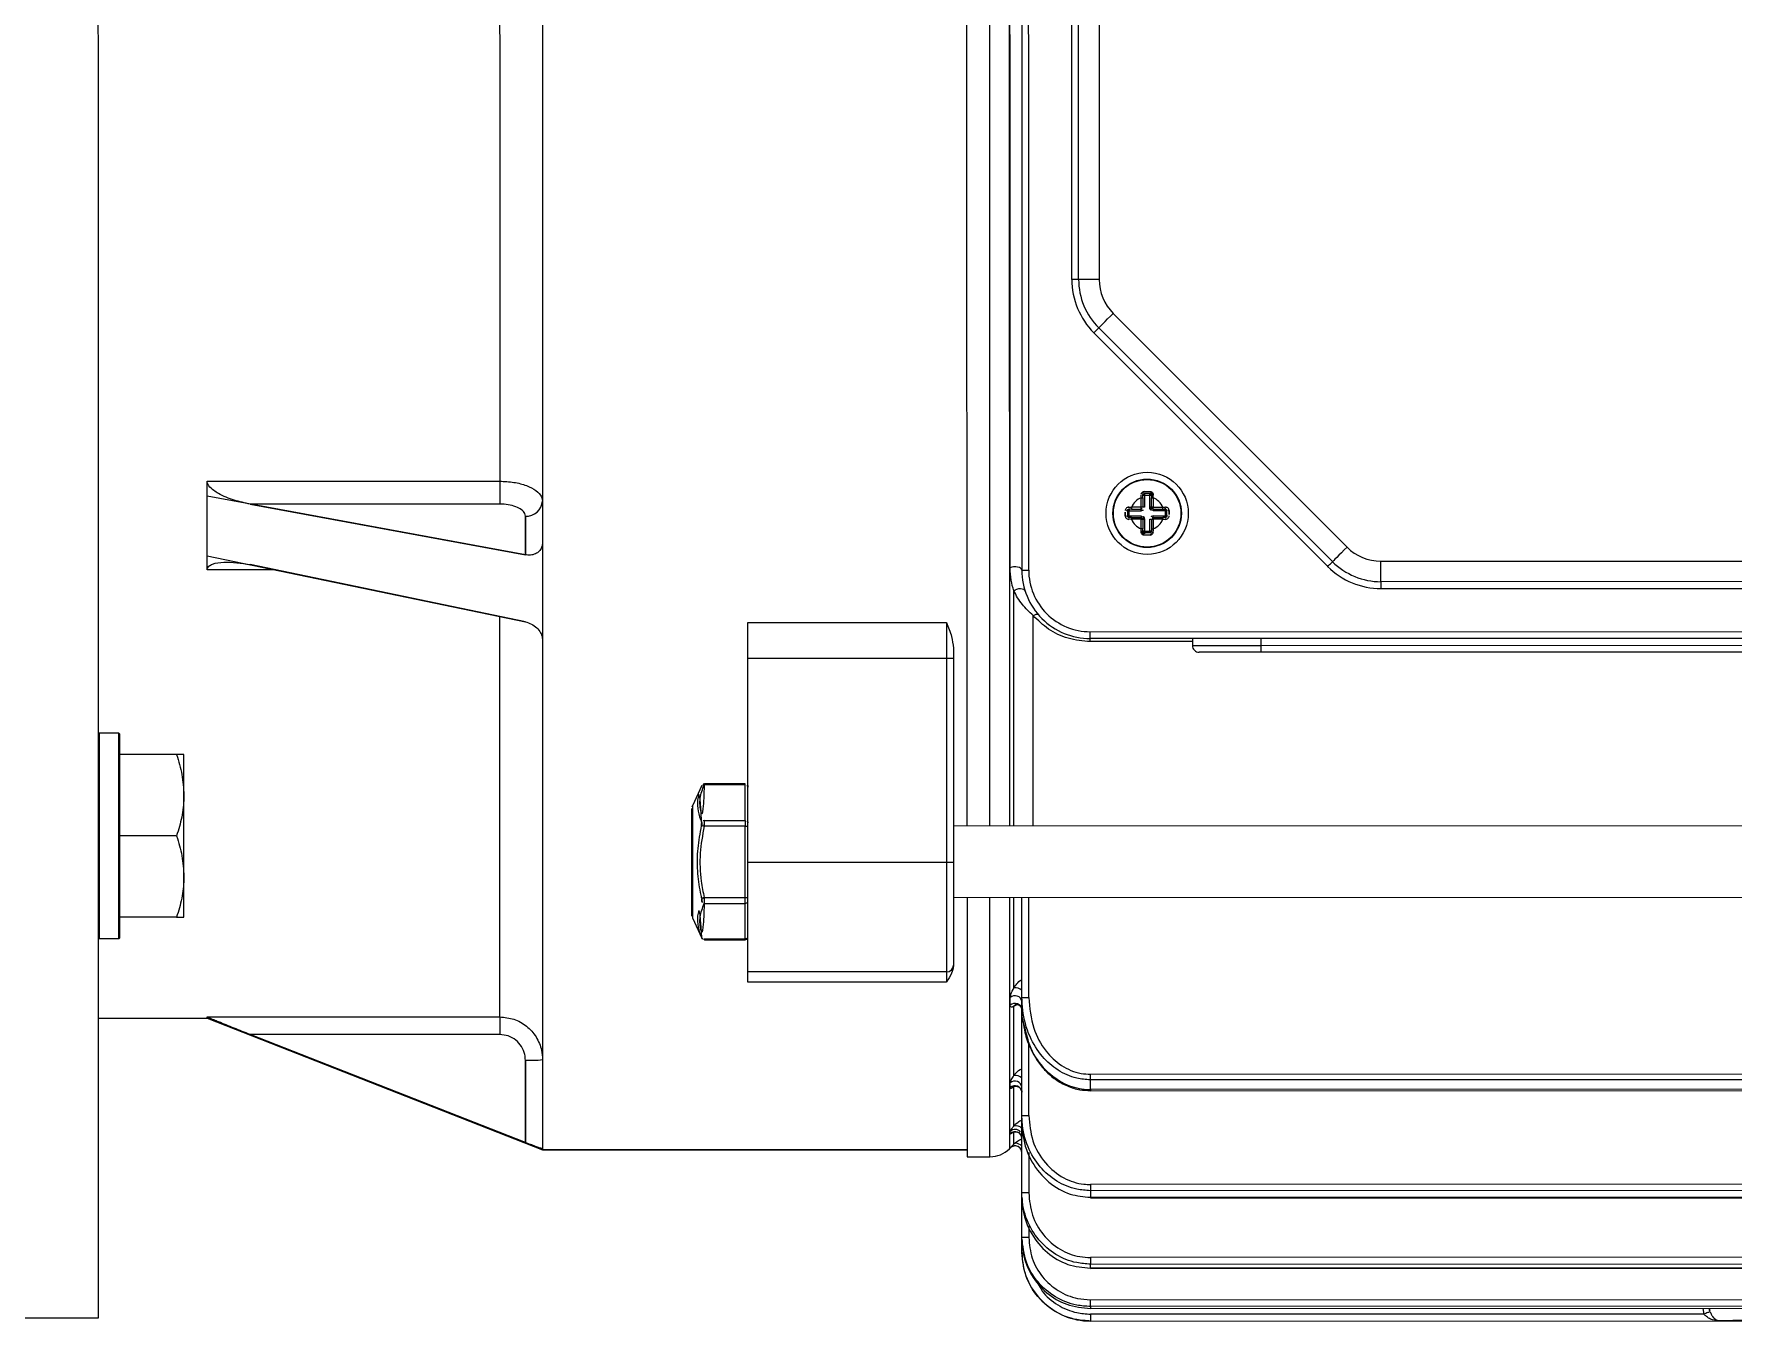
# Model space of a CAD drawing. Header units: millimetres. Extents: x 441156 to 441876, y 4514765 to 4515211.
# Drawn here: x 441241.8751 to 441242.0827, y 4514792.7184 to 4514792.8756 of the extents above; entities that cross this region are included whole.
import ezdxf

# ---------------------------------------------------------------- set-up
doc = ezdxf.new("R2010")
doc.units = ezdxf.units.MM
doc.layers.add('-LYNKA_PISCINA', color=7, linetype='Continuous', lineweight=18)
doc.layers.add('05 ESQUEMAS HIDRAULICOS nuevos_dwg _6_', color=7, linetype='Continuous', lineweight=18, true_color=0x767676)

# ---------------------------------------------------------------- blocks, each defined once
blk = doc.blocks.new('05 ESQUEMAS HIDRAULICOS nuevos_dwg_A$C47CE04E0-V10-01_ARQ_CUARTO DEPURADORA')
at = {"layer": '-LYNKA_PISCINA', "lineweight": 25}
for p, q in [((95.379, 56.334), (95.379, 74.848)), ((95.646, 56.334), (95.646, 74.848)), ((95.873, 74.848), (95.873, 56.334)), ((97.413, 60.173), (97.412, 60.204)), ((97.27, 60.062), (97.301, 60.061)), ((97.301, 59.921), (97.27, 59.92)), ((97.412, 59.778), (97.413, 59.809)), ((97.433, 59.921), (97.433, 59.809)), ((89.919, 54.107), (89.919, 58.785)), ((85.239, 57.422), (85.239, 55.022)), ((85.469, 55.022), (85.469, 57.422)), ((86.144, 57.172), (85.479, 57.172)), ((92.163, 55.296), (92.163, 56.54)), ((86.144, 56.222), (85.479, 56.222)), ((95.925, 54.445), (95.925, 55.502)), ((96.019, 54.333), (96.019, 55.502)), ((86.144, 55.272), (85.479, 55.272)), ((95.882, 54.241), (95.882, 54.332)), ((90.219, 52.638), (90.219, 53.6)), ((95.882, 53.278), (95.882, 53.334)), ((122.419, 53.37), (96.819, 53.37)), ((95.882, 52.74), (95.882, 52.767)), ((122.419, 52.074), (96.819, 52.074)), ((103.988, 50.631), (103.976, 50.697)), ((96.819, 50.551), (122.419, 50.551))]:
    blk.add_line(p, q, dxfattribs=at)
at = {"layer": '-LYNKA_PISCINA', "lineweight": 25, "flags": 128}
for points in [[(85.229, 80.591), (83.729, 80.591), (83.729, 50.591), (85.229, 50.591)], [(96.923, 62.723), (96.683, 62.723), (96.683, 68.46), (96.923, 68.46)], [(99.818, 59.595), (99.785, 59.562), (99.753, 59.53), (99.724, 59.501), (99.698, 59.475), (99.677, 59.454), (99.662, 59.438), (99.652, 59.429), (99.649, 59.426), (96.917, 62.157), (96.92, 62.16), (96.93, 62.17), (96.946, 62.186), (96.967, 62.207), (96.993, 62.232), (97.022, 62.262), (97.054, 62.294), (97.087, 62.327)], [(97.253, 59.961), (97.273, 59.961), (97.273, 60.021), (97.253, 60.021)], [(97.693, 60.021), (97.693, 59.961), (97.713, 59.961), (97.713, 60.021)], [(97.513, 59.781), (97.513, 59.761), (97.453, 59.761), (97.453, 59.781), (97.433, 59.781), (97.433, 59.809), (97.413, 59.809), (97.413, 59.921), (97.433, 59.921), (97.453, 59.921), (97.453, 59.781)]]:
    blk.add_lwpolyline(points, close=True, dxfattribs=at)
for points in [[(90.419, 78.631), (90.419, 78.615), (90.419, 72.67), (90.419, 71.536), (90.419, 59.647), (90.419, 58.512), (90.419, 52.568), (90.419, 52.551)], [(87.297, 71.851), (86.501, 71.851), (86.501, 70.816), (89.919, 70.816), (89.919, 60.367), (89.919, 60.099), (87.005, 60.099), (90.219, 59.506), (90.219, 59.958)], [(96.019, 59.327), (96.015, 59.338), (96.005, 59.349), (95.99, 59.357), (95.97, 59.363), (95.947, 59.365), (95.923, 59.365), (95.901, 59.361), (95.882, 59.354), (95.882, 71.828), (95.901, 71.821), (95.923, 71.818), (95.947, 71.817), (95.97, 71.82), (95.99, 71.826), (96.005, 71.834), (96.015, 71.844), (96.019, 71.855), (96.019, 59.327), (96.099, 59.327), (96.099, 71.855), (96.019, 71.855)], [(96.683, 62.723), (96.603, 62.723), (96.603, 68.46), (96.683, 68.46)], [(96.917, 62.157), (96.916, 62.156), (96.913, 62.153), (96.908, 62.147), (96.901, 62.14), (96.892, 62.132), (96.882, 62.122), (96.872, 62.111), (96.861, 62.1), (99.592, 59.369), (99.603, 59.38), (99.614, 59.391), (99.623, 59.4), (99.632, 59.409), (99.639, 59.416), (99.644, 59.421), (99.647, 59.424), (99.649, 59.426)], [(87.297, 59.331), (86.501, 59.331), (86.501, 60.367), (89.919, 60.367)], [(90.219, 59.958), (90.219, 59.506), (86.501, 60.192)], [(97.433, 60.173), (97.433, 60.061), (97.413, 60.061), (97.413, 60.173), (97.433, 60.173), (97.433, 60.201), (97.453, 60.201), (97.453, 60.061), (97.433, 60.061)], [(97.533, 60.061), (97.513, 60.061), (97.513, 60.201), (97.513, 60.221), (97.453, 60.221), (97.453, 60.201), (97.513, 60.201), (97.533, 60.201), (97.533, 60.173), (97.553, 60.173), (97.554, 60.204)], [(97.301, 60.041), (97.413, 60.041), (97.413, 60.061), (97.301, 60.061), (97.301, 60.041), (97.273, 60.041), (97.273, 60.021), (97.413, 60.021), (97.413, 60.041)], [(97.665, 60.041), (97.693, 60.041), (97.693, 60.021), (97.553, 60.021), (97.553, 60.041), (97.553, 60.061), (97.533, 60.061), (97.533, 60.173)], [(97.553, 60.173), (97.553, 60.061), (97.665, 60.061)], [(97.553, 60.041), (97.665, 60.041), (97.665, 60.061), (97.696, 60.062)], [(97.301, 59.941), (97.413, 59.941), (97.413, 59.921), (97.301, 59.921), (97.301, 59.941), (97.273, 59.941), (97.273, 59.961), (97.413, 59.961), (97.413, 59.941)], [(97.533, 59.921), (97.533, 59.809), (97.533, 59.781), (97.513, 59.781), (97.513, 59.921), (97.533, 59.921), (97.553, 59.921), (97.553, 59.941), (97.665, 59.941)], [(97.533, 59.809), (97.553, 59.809), (97.554, 59.778)], [(97.553, 59.941), (97.553, 59.961), (97.693, 59.961), (97.693, 59.941), (97.665, 59.941), (97.665, 59.921), (97.696, 59.92)], [(97.665, 59.921), (97.553, 59.921), (97.553, 59.809)], [(86.501, 59.497), (90.219, 58.723), (87.005, 59.392)], [(100.214, 59.191), (100.214, 59.431), (105.952, 59.431), (105.952, 59.191), (100.214, 59.191), (100.214, 59.111), (105.952, 59.111), (105.952, 59.191)], [(95.925, 56.334), (95.925, 59.084), (95.942, 59.096), (95.961, 59.106), (95.982, 59.111), (96.003, 59.113), (96.022, 59.11), (96.038, 59.104), (96.051, 59.093), (96.058, 59.081)], [(96.151, 56.334), (96.151, 58.796), (96.161, 58.802), (96.171, 58.806), (96.18, 58.809), (96.188, 58.811), (96.196, 58.812), (96.203, 58.811), (96.208, 58.809), (96.212, 58.806)], [(95.219, 58.416), (95.219, 58.294), (95.139, 58.294), (95.139, 55.911), (92.819, 55.911), (92.819, 58.294), (92.819, 58.716), (95.139, 58.716), (95.139, 58.294), (92.819, 58.294)], [(98.011, 58.491), (96.819, 58.491), (96.819, 58.527), (96.819, 58.607), (109.347, 58.607), (109.347, 58.527), (96.819, 58.527)], [(98.011, 58.527), (98.011, 58.447), (98.811, 58.447), (98.811, 58.367), (98.091, 58.367)], [(98.811, 58.527), (98.811, 58.447), (107.355, 58.447), (107.355, 58.527)], [(108.155, 58.527), (108.155, 58.447), (107.355, 58.447), (107.355, 58.367), (98.811, 58.367)], [(95.219, 58.294), (95.219, 55.911), (95.139, 55.911), (95.139, 54.631), (92.819, 54.631), (92.819, 55.911)], [(85.229, 55.032), (85.239, 55.022), (85.469, 55.022), (85.479, 55.032), (85.479, 57.412), (85.469, 57.422), (85.239, 57.422), (85.229, 57.412)], [(86.229, 55.272), (86.229, 55.747), (86.229, 56.697), (86.229, 57.172)], [(92.281, 56.81), (92.17, 56.574), (92.17, 55.262), (92.281, 55.026)], [(92.787, 56.403), (92.787, 56.819), (92.307, 56.819)], [(92.787, 56.819), (92.787, 56.829), (92.31, 56.829)], [(92.307, 56.403), (92.787, 56.403), (92.787, 56.334), (92.307, 56.334), (92.302, 56.335), (92.298, 56.336), (92.294, 56.337), (92.289, 56.338), (92.286, 56.338), (92.283, 56.339), (92.28, 56.34), (92.278, 56.34)], [(92.278, 55.496), (92.28, 55.496), (92.283, 55.497), (92.286, 55.498), (92.289, 55.498), (92.294, 55.499), (92.298, 55.5), (92.302, 55.501), (92.307, 55.502), (92.787, 55.502), (92.787, 56.334), (92.819, 56.334)], [(123.337, 56.28), (123.283, 56.334), (95.219, 56.334)], [(95.219, 55.911), (95.219, 54.711), (95.219, 54.703)], [(92.307, 55.433), (92.787, 55.433), (92.787, 55.502), (92.819, 55.502)], [(92.307, 55.017), (92.787, 55.017), (92.787, 55.433)], [(95.219, 55.502), (123.283, 55.502), (123.299, 55.518), (123.299, 55.548)], [(95.379, 55.502), (95.379, 52.471), (95.646, 52.471), (95.646, 55.502)], [(95.873, 55.502), (95.873, 52.565), (95.882, 52.575), (95.882, 52.575)], [(96.019, 52.952), (96.019, 54.211), (96.019, 54.333), (96.099, 54.333), (96.099, 55.502)], [(92.31, 55.007), (92.787, 55.007), (92.787, 55.017)], [(95.139, 54.631), (95.139, 54.511), (92.819, 54.511), (92.819, 54.631)], [(95.925, 53.419), (95.925, 54.23), (95.935, 54.244), (95.943, 54.25)], [(85.229, 54.091), (86.501, 54.091), (90.419, 52.551), (95.379, 52.551), (90.419, 52.551), (86.501, 54.091), (86.501, 54.107), (89.919, 54.107), (89.919, 53.9), (87.005, 53.9)], [(90.219, 53.6), (90.219, 52.638), (87.005, 53.9)], [(96.099, 52.521), (96.099, 52.048), (96.019, 52.048), (96.019, 52.87), (96.019, 52.952), (96.099, 52.952), (96.099, 53.795)], [(96.819, 53.257), (96.819, 53.242), (122.419, 53.242), (122.419, 53.257), (96.819, 53.257), (96.819, 53.37), (96.819, 53.435), (122.419, 53.435), (122.419, 53.37), (122.419, 53.257)], [(95.925, 52.83), (95.925, 53.287), (95.935, 53.298), (95.937, 53.299)], [(96.019, 52.593), (96.017, 52.595), (96.001, 52.609), (95.984, 52.619), (95.966, 52.626), (95.95, 52.628), (95.936, 52.626), (95.925, 52.619), (95.925, 52.76)], [(96.099, 51.662), (96.099, 51.529), (96.019, 51.529), (96.019, 51.997), (96.019, 52.048)], [(96.819, 51.997), (96.819, 51.989), (122.419, 51.989), (122.419, 51.997), (122.419, 52.074), (122.419, 52.146)], [(122.419, 52.146), (96.819, 52.146), (96.819, 52.074), (96.819, 51.997), (122.419, 51.997)], [(96.019, 51.351), (96.019, 51.351), (96.019, 51.504), (96.019, 51.529)], [(122.419, 51.168), (96.819, 51.168), (96.819, 51.216), (122.419, 51.216), (122.419, 51.293), (96.819, 51.293), (96.819, 51.216)], [(96.819, 51.168), (96.819, 51.165), (122.419, 51.165), (122.419, 51.168), (122.419, 51.216)], [(96.819, 50.721), (96.819, 50.8), (122.419, 50.8), (122.419, 50.721), (96.819, 50.721), (96.819, 50.697), (122.419, 50.697)], [(96.819, 50.697), (96.819, 50.697), (122.419, 50.697), (122.419, 50.697), (122.419, 50.721)], [(104.058, 50.658), (104.054, 50.657), (104.047, 50.654), (104.04, 50.651), (104.031, 50.648), (104.021, 50.644), (104.01, 50.64), (103.999, 50.636), (103.988, 50.631), (96.819, 50.631), (96.819, 50.551), (104.18, 50.551)]]:
    blk.add_lwpolyline(points, dxfattribs=at)
at = {"layer": '-LYNKA_PISCINA', "lineweight": 25}
for radius in [0.48, 0.4, 0.395]:
    blk.add_circle((97.483, 59.991), radius, dxfattribs=at)
for centre, radius, start, end in [((97.483, 62.723), 0.88, 180, 225), ((97.483, 62.723), 0.8, 180, 225), ((97.483, 62.723), 0.56, 180, 225), ((97.417, 60.164), 0.0406, 67.365, 97.5101), ((97.633, 60.24), 0.181, 177.4785, 185.7972), ((97.333, 60.24), 0.181, 354.2028, 2.5215), ((97.549, 60.164), 0.0406, 82.4957, 112.6291), ((90.23, 60.147), 0.189, 266.665, 356.2214), ((97.235, 59.842), 0.18, 84.1751, 92.5463), ((97.31, 60.057), 0.0406, 172.5041, 202.6176), ((97.483, 59.991), 0.195, 111.0372, 158.9628), ((97.413, 60.061), 0.02, 270, 0), ((97.413, 60.061), 0.04, 270, 360), ((97.553, 60.061), 0.04, 180, 270), ((97.553, 60.061), 0.02, 180, 270), ((97.483, 59.991), 0.195, 21.0372, 68.9628), ((97.655, 60.057), 0.0406, 337.3824, 7.4959), ((97.731, 59.842), 0.18, 87.4558, 95.8228), ((97.235, 60.14), 0.18, 267.4537, 275.8249), ((97.31, 59.926), 0.0406, 157.3828, 187.4958), ((97.483, 59.991), 0.195, 201.0372, 248.9628), ((97.417, 59.819), 0.0406, 262.4919, 292.635), ((97.413, 59.921), 0.04, 360, 90), ((97.413, 59.921), 0.02, 360, 90), ((97.553, 59.921), 0.04, 90, 180), ((97.553, 59.921), 0.02, 90, 180), ((97.549, 59.819), 0.0406, 247.3709, 277.5022), ((97.483, 59.991), 0.195, 291.0372, 338.9628), ((97.655, 59.926), 0.0406, 352.5042, 22.6172), ((97.731, 60.14), 0.18, 264.1772, 272.5442), ((97.633, 59.743), 0.181, 174.2028, 182.5215), ((97.333, 59.743), 0.181, 357.4785, 5.7972), ((100.214, 59.991), 0.56, 225, 270), ((100.214, 59.991), 0.8, 225, 270), ((96.819, 59.327), 0.8, 180, 270), ((96.819, 59.327), 0.72, 180, 270), ((100.214, 59.991), 0.88, 225, 270), ((98.091, 58.447), 0.08, 180, 270), ((92.302, 56.791), 0.0278, 80.577, 151.5763), ((92.31, 56.797), 0.032, 90.7511, 156.2103), ((92.787, 56.797), 0.032, 0, 90), ((92.789, 56.789), 0.0301, 4.3897, 93.8258), ((92.243, 56.54), 0.08, 155, 180), ((92.311, 56.367), 0.036, 95.8054, 155.046), ((92.789, 56.373), 0.0301, 4.3907, 93.8263), ((92.311, 55.469), 0.036, 204.9537, 264.1929), ((92.789, 55.463), 0.0301, 266.1766, 355.6079), ((92.243, 55.296), 0.08, 180, 205), ((92.302, 55.045), 0.0278, 208.4237, 279.423), ((92.31, 55.039), 0.032, 203.7856, 269.8519), ((92.789, 55.047), 0.0301, 266.1737, 355.6093), ((92.787, 55.039), 0.032, 270, 0), ((95.139, 54.711), 0.08, 270, 0), ((95.937, 54.317), 0.129, 50.748, 95.2216), ((95.938, 54.272), 0.0817, 7.6466, 132.9288), ((95.938, 54.182), 0.0815, 7.2281, 133.0533), ((90.269, 55.038), 1.439, 268.011, 275.9865), ((95.938, 53.276), 0.0805, 3.1954, 134.1873), ((95.939, 53.221), 0.0805, 2.9548, 134.2516), ((95.943, 53.313), 0.108, 45.4118, 99.7648), ((95.95, 52.742), 0.0915, 40.8132, 105.5341), ((95.939, 52.71), 0.0807, 38.4607, 134.496), ((95.939, 52.684), 0.0801, 0.6834, 134.8329), ((95.941, 52.711), 0.0781, 0.0649, 38.315), ((95.646, 52.791), 0.32, 270, 315), ((95.939, 52.518), 0.08, 0, 135), ((95.939, 52.518), 0.08, 84.8864, 135.0033), ((95.939, 52.518), 0.08, 359.9961, 84.8932), ((96.819, 51.351), 0.8, 180, 270)]:
    blk.add_arc(centre, radius, start, end, dxfattribs=at)
for points, knots in [([(87.005, 60.099), (86.942, 60.113), (86.816, 60.14), (86.672, 60.199), (86.573, 60.26), (86.528, 60.3), (86.504, 60.34), (86.502, 60.358), (86.501, 60.367)], [0, 0, 0, 0, 0.33356, 0.665275, 0.771417, 0.903441, 0.95274, 1, 1, 1, 1]), ([(89.919, 60.367), (89.975, 60.364), (90.088, 60.359), (90.237, 60.319), (90.35, 60.26), (90.41, 60.195), (90.416, 60.152), (90.419, 60.135)], [0, 0, 0, 0, 0.214666, 0.429323, 0.64399, 0.858683, 1, 1, 1, 1]), ([(97.452, 60.247), (97.448, 60.247), (97.44, 60.246), (97.428, 60.24), (97.419, 60.231), (97.413, 60.218), (97.412, 60.209), (97.412, 60.204)], [0, 0, 0, 0, 0.18833, 0.376587, 0.568558, 0.774533, 1, 1, 1, 1]), ([(97.453, 60.221), (97.452, 60.221), (97.448, 60.221), (97.443, 60.219), (97.437, 60.214), (97.434, 60.208), (97.433, 60.204), (97.433, 60.201)], [0, 0, 0, 0, 0.102162, 0.31323, 0.545289, 0.772458, 1, 1, 1, 1]), ([(97.452, 60.247), (97.465, 60.247), (97.486, 60.247), (97.506, 60.247), (97.514, 60.247)], [0, 0, 0, 0, 0.650483, 1, 1, 1, 1]), ([(97.533, 60.201), (97.533, 60.204), (97.532, 60.208), (97.529, 60.214), (97.524, 60.218), (97.519, 60.221), (97.515, 60.221), (97.513, 60.221)], [0, 0, 0, 0, 0.224772, 0.438859, 0.6303342, 0.8151468, 1, 1, 1, 1]), ([(97.554, 60.204), (97.553, 60.209), (97.553, 60.219), (97.546, 60.233), (97.535, 60.242), (97.523, 60.247), (97.516, 60.247), (97.514, 60.247)], [0, 0, 0, 0, 0.230565, 0.461498, 0.683187, 0.886508, 1, 1, 1, 1]), ([(90.219, 59.958), (90.217, 59.969), (90.214, 59.995), (90.178, 60.035), (90.11, 60.07), (90.02, 60.095), (89.953, 60.098), (89.919, 60.099)], [0, 0, 0, 0, 0.141321, 0.356019, 0.57069, 0.785346, 1, 1, 1, 1]), ([(97.27, 60.062), (97.265, 60.062), (97.255, 60.061), (97.241, 60.054), (97.232, 60.043), (97.227, 60.032), (97.227, 60.024), (97.227, 60.022)], [0, 0, 0, 0, 0.230527, 0.461469, 0.6832, 0.886489, 1, 1, 1, 1]), ([(97.227, 59.96), (97.227, 59.974), (97.227, 59.994), (97.227, 60.015), (97.227, 60.022)], [0, 0, 0, 0, 0.650498, 1, 1, 1, 1]), ([(97.273, 60.041), (97.271, 60.041), (97.266, 60.041), (97.26, 60.037), (97.256, 60.033), (97.253, 60.027), (97.253, 60.023), (97.253, 60.021)], [0, 0, 0, 0, 0.224663, 0.438867, 0.630225, 0.815014, 1, 1, 1, 1]), ([(97.713, 60.021), (97.713, 60.022), (97.713, 60.026), (97.711, 60.031), (97.706, 60.037), (97.7, 60.04), (97.695, 60.041), (97.693, 60.041)], [0, 0, 0, 0, 0.102251, 0.313256, 0.545264, 0.772534, 1, 1, 1, 1]), ([(97.739, 60.022), (97.739, 60.026), (97.738, 60.035), (97.732, 60.046), (97.723, 60.055), (97.71, 60.061), (97.701, 60.062), (97.696, 60.062)], [0, 0, 0, 0, 0.188357, 0.376576, 0.568596, 0.774562, 1, 1, 1, 1]), ([(97.739, 60.022), (97.739, 60.009), (97.739, 59.988), (97.739, 59.968), (97.739, 59.96)], [0, 0, 0, 0, 0.650498, 1, 1, 1, 1]), ([(97.227, 59.96), (97.227, 59.956), (97.228, 59.948), (97.234, 59.937), (97.243, 59.928), (97.256, 59.921), (97.265, 59.921), (97.27, 59.92)], [0, 0, 0, 0, 0.188356, 0.376576, 0.568595, 0.774561, 1, 1, 1, 1]), ([(97.253, 59.961), (97.253, 59.96), (97.253, 59.957), (97.255, 59.951), (97.26, 59.946), (97.266, 59.942), (97.271, 59.941), (97.273, 59.941)], [0, 0, 0, 0, 0.102263, 0.313256, 0.545264, 0.772534, 1, 1, 1, 1]), ([(97.433, 59.781), (97.433, 59.779), (97.434, 59.774), (97.437, 59.769), (97.441, 59.765), (97.447, 59.762), (97.451, 59.761), (97.453, 59.761)], [0, 0, 0, 0, 0.224825, 0.438933, 0.630297, 0.815128, 1, 1, 1, 1]), ([(97.513, 59.761), (97.514, 59.761), (97.517, 59.761), (97.523, 59.764), (97.528, 59.768), (97.532, 59.774), (97.533, 59.779), (97.533, 59.781)], [0, 0, 0, 0, 0.102162, 0.313229, 0.545281, 0.772458, 1, 1, 1, 1]), ([(97.693, 59.941), (97.695, 59.941), (97.7, 59.942), (97.705, 59.945), (97.71, 59.95), (97.712, 59.955), (97.713, 59.959), (97.713, 59.961)], [0, 0, 0, 0, 0.224663, 0.438866, 0.630224, 0.815003, 1, 1, 1, 1]), ([(97.696, 59.92), (97.701, 59.921), (97.711, 59.921), (97.724, 59.929), (97.734, 59.94), (97.739, 59.951), (97.739, 59.958), (97.739, 59.96)], [0, 0, 0, 0, 0.230528, 0.461469, 0.6832, 0.886489, 1, 1, 1, 1]), ([(90.419, 59.647), (90.417, 59.628), (90.413, 59.591), (90.382, 59.546), (90.337, 59.515), (90.28, 59.5), (90.239, 59.504), (90.219, 59.506)], [0, 0, 0, 0, 0.1949924, 0.3897907, 0.5901316, 0.8042331, 1, 1, 1, 1]), ([(90.419, 59.647), (90.417, 59.628), (90.413, 59.591), (90.382, 59.546), (90.337, 59.515), (90.28, 59.5), (90.239, 59.504), (90.219, 59.506)], [0, 0, 0, 0, 0.1949924, 0.3897907, 0.5901316, 0.8042331, 1, 1, 1, 1]), ([(97.412, 59.778), (97.412, 59.773), (97.413, 59.763), (97.42, 59.75), (97.431, 59.74), (97.443, 59.735), (97.45, 59.735), (97.452, 59.735)], [0, 0, 0, 0, 0.23056, 0.461495, 0.683185, 0.886507, 1, 1, 1, 1]), ([(97.514, 59.735), (97.5, 59.735), (97.48, 59.735), (97.459, 59.735), (97.452, 59.735)], [0, 0, 0, 0, 0.650483, 1, 1, 1, 1]), ([(97.514, 59.735), (97.518, 59.735), (97.526, 59.736), (97.538, 59.742), (97.547, 59.752), (97.553, 59.764), (97.554, 59.773), (97.554, 59.778)], [0, 0, 0, 0, 0.188331, 0.376588, 0.568561, 0.774532, 1, 1, 1, 1]), ([(86.501, 59.331), (86.502, 59.339), (86.504, 59.355), (86.525, 59.38), (86.585, 59.411), (86.748, 59.433), (86.901, 59.409), (87.005, 59.392)], [0, 0, 0, 0, 0.044539, 0.10016, 0.194497, 0.448254, 1, 1, 1, 1]), ([(95.925, 59.084), (95.913, 59.125), (95.889, 59.207), (95.885, 59.305), (95.882, 59.354)], [0, 0, 0, 0, 0.493069, 1, 1, 1, 1]), ([(96.151, 58.796), (96.106, 58.839), (96.006, 58.933), (95.954, 59.031), (95.925, 59.084)], [0, 0, 0, 0, 0.450782, 1, 1, 1, 1]), ([(96.819, 58.491), (96.731, 58.499), (96.556, 58.515), (96.322, 58.628), (96.208, 58.74), (96.151, 58.796)], [0, 0, 0, 0, 0.33431, 0.667728, 1, 1, 1, 1]), ([(90.219, 58.723), (90.243, 58.716), (90.29, 58.702), (90.353, 58.656), (90.398, 58.599), (90.417, 58.549), (90.418, 58.521), (90.419, 58.512)], [0, 0, 0, 0, 0.235494, 0.471285, 0.697679, 0.907251, 1, 1, 1, 1]), ([(90.219, 58.723), (90.243, 58.716), (90.29, 58.702), (90.353, 58.656), (90.398, 58.599), (90.417, 58.549), (90.418, 58.521), (90.419, 58.512)], [0, 0, 0, 0, 0.235494, 0.471285, 0.697679, 0.907251, 1, 1, 1, 1]), ([(95.139, 58.716), (95.139, 58.715), (95.16, 58.66), (95.201, 58.562), (95.214, 58.461), (95.219, 58.416)], [0, 0, 0, 0, 0.0060023, 0.5585274, 1, 1, 1, 1]), ([(95.139, 58.716), (95.139, 58.715), (95.16, 58.66), (95.201, 58.562), (95.214, 58.461), (95.219, 58.416)], [0, 0, 0, 0, 0.0060023, 0.5585274, 1, 1, 1, 1]), ([(86.144, 57.172), (86.168, 57.095), (86.216, 56.939), (86.224, 56.778), (86.229, 56.697)], [0, 0, 0, 0, 0.495457, 1, 1, 1, 1]), ([(86.229, 57.172), (86.218, 57.172), (86.204, 57.172), (86.154, 57.172), (86.144, 57.172)], [0, 0, 0, 0, 0.800722, 1, 1, 1, 1]), ([(92.278, 56.382), (92.274, 56.393), (92.251, 56.446), (92.226, 56.543), (92.228, 56.675), (92.261, 56.761), (92.278, 56.804)], [0, 0, 0, 0, 0.07521, 0.376588, 0.68501, 1, 1, 1, 1]), ([(92.307, 56.819), (92.288, 56.766), (92.249, 56.66), (92.261, 56.519), (92.295, 56.434), (92.307, 56.403)], [0, 0, 0, 0, 0.379907, 0.771542, 1, 1, 1, 1]), ([(92.278, 56.804), (92.279, 56.807), (92.281, 56.81), (92.281, 56.81), (92.281, 56.81)], [0, 0, 0, 0, 0.60661, 1, 1, 1, 1]), ([(92.31, 56.828), (92.31, 56.829), (92.31, 56.83), (92.309, 56.824), (92.307, 56.82), (92.307, 56.819)], [0, 0, 0, 0, 0.2529, 0.874208, 1, 1, 1, 1]), ([(86.229, 56.697), (86.229, 56.686), (86.228, 56.601), (86.21, 56.44), (86.166, 56.295), (86.144, 56.222)], [0, 0, 0, 0, 0.070093, 0.530786, 1, 1, 1, 1]), ([(86.144, 56.222), (86.168, 56.145), (86.216, 55.989), (86.224, 55.828), (86.229, 55.747)], [0, 0, 0, 0, 0.495457, 1, 1, 1, 1]), ([(92.278, 55.496), (92.274, 55.517), (92.251, 55.621), (92.226, 55.814), (92.228, 56.078), (92.261, 56.252), (92.278, 56.34)], [0, 0, 0, 0, 0.075208, 0.376588, 0.68501, 1, 1, 1, 1]), ([(92.307, 56.334), (92.288, 56.229), (92.249, 56.017), (92.261, 55.735), (92.295, 55.565), (92.307, 55.502)], [0, 0, 0, 0, 0.379908, 0.771545, 1, 1, 1, 1]), ([(92.278, 56.34), (92.279, 56.345), (92.281, 56.355), (92.281, 56.369), (92.28, 56.378), (92.278, 56.381), (92.278, 56.382)], [0, 0, 0, 0, 0.302913, 0.606136, 0.903708, 1, 1, 1, 1]), ([(92.307, 56.403), (92.308, 56.398), (92.31, 56.388), (92.31, 56.365), (92.309, 56.346), (92.307, 56.335), (92.307, 56.334)], [0, 0, 0, 0, 0.313127, 0.626418, 0.937098, 1, 1, 1, 1]), ([(86.229, 55.747), (86.229, 55.736), (86.228, 55.651), (86.21, 55.49), (86.166, 55.345), (86.144, 55.272)], [0, 0, 0, 0, 0.070093, 0.530783, 1, 1, 1, 1]), ([(92.278, 55.032), (92.274, 55.042), (92.251, 55.094), (92.226, 55.189), (92.228, 55.321), (92.261, 55.409), (92.278, 55.454)], [0, 0, 0, 0, 0.075207, 0.376586, 0.685011, 1, 1, 1, 1]), ([(92.307, 55.433), (92.288, 55.381), (92.249, 55.275), (92.261, 55.134), (92.295, 55.049), (92.307, 55.017)], [0, 0, 0, 0, 0.37991, 0.771545, 1, 1, 1, 1]), ([(92.278, 55.454), (92.279, 55.457), (92.281, 55.463), (92.281, 55.476), (92.28, 55.488), (92.278, 55.494), (92.278, 55.496)], [0, 0, 0, 0, 0.302909, 0.606161, 0.903716, 1, 1, 1, 1]), ([(92.307, 55.502), (92.308, 55.494), (92.31, 55.476), (92.31, 55.453), (92.309, 55.439), (92.307, 55.434), (92.307, 55.433)], [0, 0, 0, 0, 0.313136, 0.626437, 0.937123, 1, 1, 1, 1]), ([(86.144, 55.272), (86.154, 55.272), (86.204, 55.272), (86.218, 55.272), (86.229, 55.272)], [0, 0, 0, 0, 0.199278, 1, 1, 1, 1]), ([(92.281, 55.026), (92.281, 55.026), (92.281, 55.025), (92.28, 55.028), (92.278, 55.031), (92.278, 55.032)], [0, 0, 0, 0, 0.213264, 0.807684, 1, 1, 1, 1]), ([(92.307, 55.017), (92.308, 55.013), (92.31, 55.007), (92.31, 55.008), (92.31, 55.008)], [0, 0, 0, 0, 0.625384, 1, 1, 1, 1]), ([(95.219, 54.703), (95.214, 54.673), (95.201, 54.607), (95.16, 54.545), (95.139, 54.511), (95.139, 54.511)], [0, 0, 0, 0, 0.441468, 0.993992, 1, 1, 1, 1]), ([(95.219, 54.703), (95.214, 54.673), (95.201, 54.607), (95.16, 54.545), (95.139, 54.511), (95.139, 54.511)], [0, 0, 0, 0, 0.441468, 0.993992, 1, 1, 1, 1]), ([(95.882, 54.332), (95.884, 54.345), (95.889, 54.377), (95.912, 54.42), (95.925, 54.445)], [0, 0, 0, 0, 0.409377, 1, 1, 1, 1]), ([(95.925, 54.445), (95.936, 54.461), (95.961, 54.495), (95.993, 54.53), (96.018, 54.541), (96.019, 54.542)], [0, 0, 0, 0, 0.429615, 0.967691, 1, 1, 1, 1]), ([(95.925, 54.23), (95.918, 54.226), (95.904, 54.219), (95.889, 54.221), (95.883, 54.23), (95.883, 54.238), (95.882, 54.241)], [0, 0, 0, 0, 0.282617, 0.566225, 0.834555, 1, 1, 1, 1]), ([(95.965, 54.25), (95.953, 54.245), (95.938, 54.238), (95.927, 54.231), (95.925, 54.23)], [0, 0, 0, 0, 0.840051, 1, 1, 1, 1]), ([(95.941, 54.249), (95.941, 54.249), (95.94, 54.249), (95.943, 54.25), (95.951, 54.251), (95.968, 54.251), (95.99, 54.243), (96.01, 54.223), (96.018, 54.204), (96.019, 54.193), (96.019, 54.192), (96.019, 54.192)], [0, 0, 0, 0, 0.004654, 0.080982, 0.162788, 0.281385, 0.470249, 0.686533, 0.843964, 0.959001, 1, 1, 1, 1]), ([(96.819, 53.37), (96.765, 53.374), (96.632, 53.384), (96.433, 53.475), (96.242, 53.643), (96.095, 53.884), (96.027, 54.127), (96.021, 54.284), (96.019, 54.333)], [0, 0, 0, 0, 0.116354, 0.287941, 0.462041, 0.660412, 0.892114, 1, 1, 1, 1]), ([(96.099, 54.333), (96.11, 54.211), (96.13, 53.987), (96.279, 53.712), (96.473, 53.527), (96.664, 53.444), (96.783, 53.437), (96.819, 53.435)], [0, 0, 0, 0, 0.287321, 0.52562, 0.719758, 0.915073, 1, 1, 1, 1]), ([(87.005, 53.9), (86.942, 53.925), (86.816, 53.975), (86.672, 54.033), (86.573, 54.073), (86.528, 54.093), (86.504, 54.104), (86.502, 54.106), (86.501, 54.107)], [0, 0, 0, 0, 0.333562, 0.665275, 0.771418, 0.903442, 0.952741, 1, 1, 1, 1]), ([(89.919, 54.107), (89.975, 54.101), (90.088, 54.09), (90.237, 54.004), (90.35, 53.877), (90.41, 53.737), (90.416, 53.644), (90.419, 53.607)], [0, 0, 0, 0, 0.214667, 0.429323, 0.643991, 0.858684, 1, 1, 1, 1]), ([(96.019, 54.211), (96.017, 54.157), (96.015, 54.102), (96.061, 53.948), (96.098, 53.737), (96.283, 53.475), (96.518, 53.307), (96.712, 53.259), (96.804, 53.257), (96.819, 53.257)], [0, 0, 0, 0, 0.116493, 0.117682, 0.351462, 0.574811, 0.799481, 0.968076, 1, 1, 1, 1]), ([(96.033, 54.05), (96.039, 54.008), (96.054, 53.901), (96.11, 53.748), (96.193, 53.596), (96.292, 53.473), (96.41, 53.37), (96.546, 53.294), (96.686, 53.249), (96.778, 53.246), (96.819, 53.245)], [0, 0, 0, 0, 0.10507, 0.261197, 0.39573, 0.524079, 0.645768, 0.775976, 0.901112, 1, 1, 1, 1]), ([(90.219, 53.6), (90.217, 53.622), (90.214, 53.678), (90.178, 53.762), (90.11, 53.838), (90.02, 53.89), (89.953, 53.897), (89.919, 53.9)], [0, 0, 0, 0, 0.141323, 0.356021, 0.570693, 0.785347, 1, 1, 1, 1]), ([(95.925, 53.419), (95.928, 53.423), (95.949, 53.449), (95.978, 53.481), (96.012, 53.497), (96.019, 53.5)], [0, 0, 0, 0, 0.119367, 0.83553, 1, 1, 1, 1]), ([(95.882, 53.334), (95.884, 53.342), (95.888, 53.36), (95.908, 53.393), (95.922, 53.414), (95.925, 53.419)], [0, 0, 0, 0, 0.373209, 0.86343, 1, 1, 1, 1]), ([(95.925, 53.287), (95.917, 53.282), (95.902, 53.272), (95.887, 53.268), (95.883, 53.273), (95.882, 53.278), (95.882, 53.278)], [0, 0, 0, 0, 0.320062, 0.64188, 0.939384, 1, 1, 1, 1]), ([(95.926, 53.293), (95.926, 53.293), (95.926, 53.292), (95.928, 53.294), (95.936, 53.296), (95.954, 53.297), (95.977, 53.291), (96, 53.275), (96.014, 53.253), (96.019, 53.235), (96.019, 53.227), (96.019, 53.225)], [0, 0, 0, 0, 0.008357, 0.0729663, 0.1531202, 0.2796534, 0.4469842, 0.6307296, 0.8058881, 0.9462895, 1, 1, 1, 1]), ([(95.882, 52.767), (95.884, 52.771), (95.886, 52.779), (95.903, 52.803), (95.918, 52.821), (95.925, 52.83)], [0, 0, 0, 0, 0.347545, 0.692281, 1, 1, 1, 1]), ([(95.925, 52.83), (95.94, 52.846), (95.966, 52.875), (96.003, 52.893), (96.019, 52.901)], [0, 0, 0, 0, 0.580529, 1, 1, 1, 1]), ([(96.819, 52.074), (96.765, 52.078), (96.627, 52.087), (96.418, 52.177), (96.219, 52.349), (96.075, 52.588), (96.023, 52.801), (96.02, 52.926), (96.019, 52.952)], [0, 0, 0, 0, 0.122443, 0.314111, 0.507451, 0.714842, 0.940384, 1, 1, 1, 1]), ([(96.019, 52.87), (96.022, 52.817), (96.03, 52.658), (96.12, 52.405), (96.316, 52.167), (96.564, 52.021), (96.739, 52.005), (96.819, 51.997)], [0, 0, 0, 0, 0.122588, 0.363259, 0.600446, 0.818562, 1, 1, 1, 1]), ([(96.099, 52.952), (96.108, 52.852), (96.127, 52.653), (96.277, 52.392), (96.492, 52.215), (96.687, 52.151), (96.794, 52.147), (96.819, 52.146)], [0, 0, 0, 0, 0.249507, 0.499623, 0.731079, 0.936363, 1, 1, 1, 1]), ([(90.419, 52.568), (90.417, 52.567), (90.413, 52.567), (90.382, 52.576), (90.337, 52.593), (90.28, 52.614), (90.239, 52.63), (90.219, 52.638)], [0, 0, 0, 0, 0.194991, 0.389785, 0.590132, 0.804233, 1, 1, 1, 1]), ([(90.419, 52.568), (90.417, 52.567), (90.413, 52.567), (90.382, 52.576), (90.337, 52.593), (90.28, 52.614), (90.239, 52.63), (90.219, 52.638)], [0, 0, 0, 0, 0.194991, 0.389785, 0.590132, 0.804233, 1, 1, 1, 1]), ([(95.909, 52.754), (95.906, 52.752), (95.896, 52.743), (95.885, 52.737), (95.883, 52.739), (95.882, 52.74)], [0, 0, 0, 0, 0.157781, 0.640472, 1, 1, 1, 1]), ([(95.909, 52.755), (95.908, 52.755), (95.908, 52.755), (95.911, 52.756), (95.917, 52.759), (95.932, 52.763), (95.954, 52.763), (95.98, 52.754), (96.002, 52.736), (96.01, 52.719), (96.014, 52.71)], [0, 0, 0, 0, 0.031432, 0.092279, 0.159595, 0.262591, 0.428275, 0.613768, 0.809618, 1, 1, 1, 1]), ([(95.925, 52.619), (95.938, 52.631), (95.963, 52.656), (95.998, 52.672), (96.016, 52.679)], [0, 0, 0, 0, 0.507424, 1, 1, 1, 1]), ([(96.014, 52.71), (96.014, 52.71), (96.018, 52.704), (96.019, 52.694), (96.019, 52.686), (96.019, 52.684)], [0, 0, 0, 0, 0.002011, 0.81798, 1, 1, 1, 1]), ([(95.882, 52.575), (95.883, 52.576), (95.886, 52.579), (95.902, 52.595), (95.917, 52.611), (95.925, 52.619)], [0, 0, 0, 0, 0.328494, 0.655375, 1, 1, 1, 1]), ([(96.819, 51.216), (96.765, 51.22), (96.624, 51.229), (96.408, 51.318), (96.204, 51.493), (96.063, 51.73), (96.021, 51.927), (96.019, 52.034), (96.019, 52.048)], [0, 0, 0, 0, 0.125996, 0.330716, 0.536251, 0.748173, 0.967994, 1, 1, 1, 1]), ([(96.099, 52.048), (96.107, 51.96), (96.124, 51.783), (96.258, 51.55), (96.454, 51.38), (96.654, 51.302), (96.777, 51.295), (96.819, 51.293)], [0, 0, 0, 0, 0.2283786, 0.4569669, 0.679315, 0.8913285, 1, 1, 1, 1]), ([(96.019, 51.997), (96.022, 51.944), (96.03, 51.794), (96.12, 51.561), (96.304, 51.342), (96.548, 51.195), (96.73, 51.177), (96.819, 51.168)], [0, 0, 0, 0, 0.126113, 0.35082, 0.574367, 0.790673, 1, 1, 1, 1]), ([(96.819, 50.721), (96.765, 50.724), (96.623, 50.733), (96.402, 50.822), (96.196, 50.998), (96.049, 51.242), (96.029, 51.43), (96.019, 51.529)], [0, 0, 0, 0, 0.127932, 0.34014, 0.552572, 0.766665, 1, 1, 1, 1]), ([(96.019, 51.504), (96.022, 51.45), (96.031, 51.306), (96.12, 51.081), (96.298, 50.872), (96.54, 50.726), (96.725, 50.707), (96.819, 50.697)], [0, 0, 0, 0, 0.127986, 0.344942, 0.561657, 0.77676, 1, 1, 1, 1]), ([(96.099, 51.529), (96.107, 51.446), (96.123, 51.28), (96.25, 51.06), (96.435, 50.896), (96.637, 50.811), (96.769, 50.803), (96.819, 50.8)], [0, 0, 0, 0, 0.217983, 0.436012, 0.652681, 0.866861, 1, 1, 1, 1]), ([(96.819, 50.551), (96.765, 50.555), (96.622, 50.563), (96.4, 50.652), (96.194, 50.829), (96.048, 51.071), (96.029, 51.256), (96.019, 51.351)], [0, 0, 0, 0, 0.128549, 0.343262, 0.557981, 0.772699, 1, 1, 1, 1]), ([(96.19, 51.022), (96.21, 50.981), (96.266, 50.866), (96.432, 50.731), (96.632, 50.644), (96.766, 50.635), (96.819, 50.631)], [0, 0, 0, 0, 0.1765901, 0.4864036, 0.7962214, 1, 1, 1, 1]), ([(104.05, 50.697), (104.051, 50.688), (104.052, 50.675), (104.056, 50.663), (104.058, 50.658)], [0, 0, 0, 0, 0.630161, 1, 1, 1, 1]), ([(104.058, 50.658), (104.063, 50.646), (104.073, 50.624), (104.095, 50.592), (104.124, 50.564), (104.154, 50.553), (104.175, 50.551), (104.18, 50.551), (104.18, 50.551)], [0, 0, 0, 0, 0.171852, 0.324573, 0.553905, 0.878999, 0.995503, 1, 1, 1, 1]), ([(104.18, 50.551), (104.18, 50.551), (104.172, 50.551), (104.132, 50.553), (104.076, 50.564), (104.019, 50.596), (103.997, 50.621), (103.988, 50.631)], [0, 0, 0, 0, 0.00542, 0.120185, 0.561022, 0.824156, 1, 1, 1, 1]), ([(104.499, 50.556), (104.463, 50.556), (104.392, 50.556), (104.297, 50.554), (104.233, 50.553), (104.194, 50.552), (104.185, 50.552), (104.18, 50.551)], [0, 0, 0, 0, 0.226011, 0.451987, 0.679069, 0.826968, 1, 1, 1, 1])]:
    blk.add_open_spline(points, degree=3, knots=knots, dxfattribs=at)

msp = doc.modelspace()

# ---------------------------------------------------------------- block references
at = {"layer": '05 ESQUEMAS HIDRAULICOS nuevos_dwg _6_', "color": 7, "lineweight": 25, "xscale": 0.01045519160391327, "yscale": 0.01045519160391327, "zscale": 0.01045519160391327, "rotation": 0.007079741070275432}
msp.add_blockref('05 ESQUEMAS HIDRAULICOS nuevos_dwg_A$C47CE04E0-V10-01_ARQ_CUARTO DEPURADORA', (441240.99193827, 4514792.1897343, -0.00000053), dxfattribs=at)

doc.saveas('drawing.dxf')
